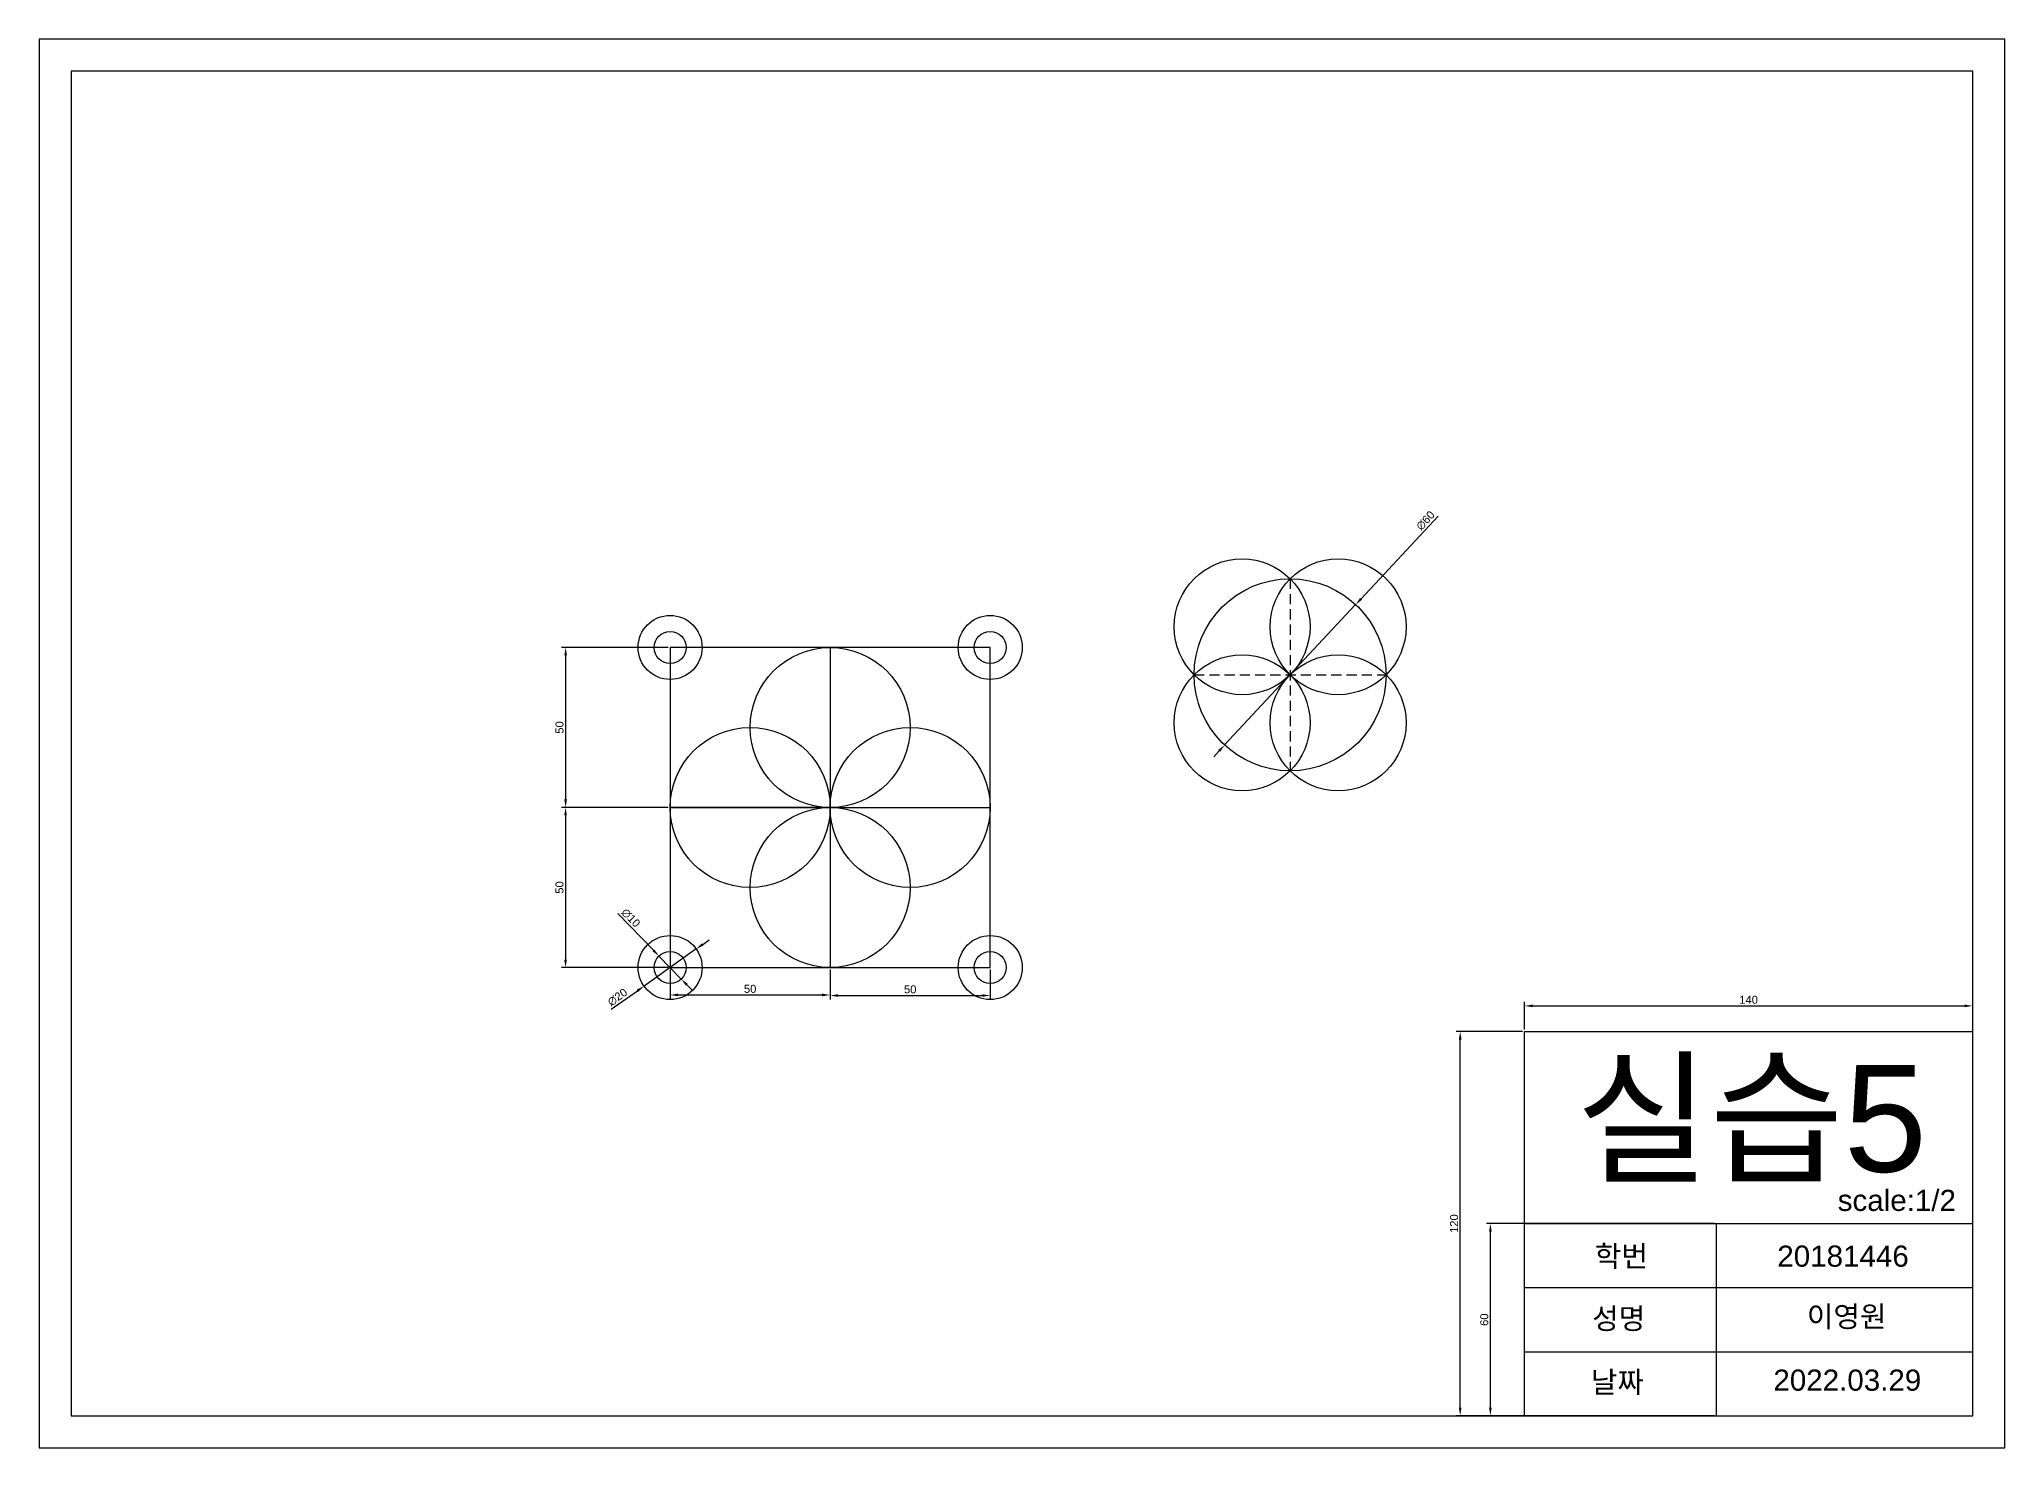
# Model space of a CAD drawing. Header units: millimetres. Extents: x -46 to 1889, y -5 to 483.
# Drawn here: x 1275 to 1889, y 4 to 444 of the extents above; entities that cross this region are included whole.
import ezdxf

# ---------------------------------------------------------------- set-up
doc = ezdxf.new("R2010")
doc.units = ezdxf.units.MM
doc.linetypes.add('HIDDEN2', pattern=[4.7625, 3.175, -1.5875])
doc.styles.get("Standard").update_dxf_attribs({"font": 'arial.ttf'})
doc.dimstyles.new('ISO-25', dxfattribs={"dimtxt": 2.5, "dimasz": 2.5, "dimexe": 1.25, "dimexo": 0.625, "dimtad": 1, "dimtxsty": 'Standard', "dimcen": 2.5, "dimadec": 0, "dimazin": 0, "dimtfac": 1, "dimtmove": 0, "dimatfit": 3, "dimfxl": 1, "dimarcsym": 0})

# ---------------------------------------------------------------- blocks, each defined once
blk = doc.blocks.new('*D31')
at = {"color": 0, "lineweight": -2, "transparency": 16777216}
for p, q in [((1471.81, 253.69), (1438.54, 253.69)), ((1439.79, 251.19), (1439.79, 206.19)), ((1471.81, 203.69), (1438.54, 203.69))]:
    blk.add_line(p, q, dxfattribs=at)
at = {"color": 0, "transparency": 16777216}
for points in [[(1439.37, 251.19), (1440.2, 251.19), (1439.79, 253.69)], [(1439.37, 206.19), (1440.2, 206.19), (1439.79, 203.69)]]:
    blk.add_solid(points, dxfattribs=at)
at = {"layer": 'Defpoints', "color": 0, "transparency": 16777216}
for p in [(1472.43, 253.69), (1439.79, 203.69), (1472.43, 203.69)]:
    blk.add_point(p, dxfattribs=at)
at = {"color": 0, "transparency": 16777216, "insert": (1437.89, 228.69), "char_height": 2.5, "attachment_point": 5, "rotation": 90}
blk.add_mtext('50', dxfattribs=at)
blk = doc.blocks.new('*D32')
at = {"color": 0, "lineweight": -2, "transparency": 16777216}
for p, q in [((1471.81, 203.69), (1438.52, 203.69)), ((1439.77, 201.19), (1439.77, 156.19)), ((1471.81, 153.69), (1438.52, 153.69))]:
    blk.add_line(p, q, dxfattribs=at)
at = {"color": 0, "transparency": 16777216}
for points in [[(1439.35, 201.19), (1440.18, 201.19), (1439.77, 203.69)], [(1439.35, 156.19), (1440.18, 156.19), (1439.77, 153.69)]]:
    blk.add_solid(points, dxfattribs=at)
at = {"layer": 'Defpoints', "color": 0, "transparency": 16777216}
for p in [(1472.43, 203.69), (1439.77, 153.69), (1472.43, 153.69)]:
    blk.add_point(p, dxfattribs=at)
at = {"color": 0, "transparency": 16777216, "insert": (1437.87, 178.69), "char_height": 2.5, "attachment_point": 5, "rotation": 90}
blk.add_mtext('50', dxfattribs=at)
blk = doc.blocks.new('*D33')
at = {"color": 0, "lineweight": -2, "transparency": 16777216}
for p, q in [((1456.1, 170.52), (1467.21, 159.07)), ((1475.91, 150.1), (1468.95, 157.27)), ((1477.65, 148.3), (1479.4, 146.51))]:
    blk.add_line(p, q, dxfattribs=at)
at = {"color": 0, "transparency": 16777216}
for points in [[(1467.51, 159.36), (1466.91, 158.78), (1468.95, 157.27)], [(1477.95, 148.59), (1477.36, 148.01), (1475.91, 150.1)]]:
    blk.add_solid(points, dxfattribs=at)
at = {"layer": 'Defpoints', "color": 0, "transparency": 16777216}
for p in [(1468.95, 157.27), (1475.91, 150.1)]:
    blk.add_point(p, dxfattribs=at)
at = {"color": 0, "transparency": 16777216, "insert": (1460.14, 169.19), "char_height": 2.5, "attachment_point": 5, "rotation": 314.1251}
blk.add_mtext('∅10', dxfattribs=at)
blk = doc.blocks.new('*D34')
at = {"color": 0, "lineweight": -2, "transparency": 16777216}
for p, q in [((1482.62, 160.93), (1484.66, 162.37)), ((1480.58, 159.48), (1464.28, 147.89)), ((1454.06, 140.63), (1462.24, 146.44))]:
    blk.add_line(p, q, dxfattribs=at)
at = {"color": 0, "transparency": 16777216}
for points in [[(1482.38, 161.27), (1482.86, 160.59), (1480.58, 159.48)], [(1462, 146.78), (1462.48, 146.1), (1464.28, 147.89)]]:
    blk.add_solid(points, dxfattribs=at)
at = {"layer": 'Defpoints', "color": 0, "transparency": 16777216}
for p in [(1480.58, 159.48), (1464.28, 147.89)]:
    blk.add_point(p, dxfattribs=at)
at = {"color": 0, "transparency": 16777216, "insert": (1455.99, 144.42), "char_height": 2.5, "attachment_point": 5, "rotation": 35.39748}
blk.add_mtext('∅20', dxfattribs=at)
blk = doc.blocks.new('*D35')
at = {"color": 0, "lineweight": -2, "transparency": 16777216}
for p, q in [((1472.43, 153.06), (1472.43, 143.87)), ((1522.43, 153.06), (1522.43, 143.87)), ((1474.93, 145.12), (1519.93, 145.12))]:
    blk.add_line(p, q, dxfattribs=at)
at = {"color": 0, "transparency": 16777216}
for points in [[(1474.93, 145.53), (1474.93, 144.7), (1472.43, 145.12)], [(1519.93, 145.53), (1519.93, 144.7), (1522.43, 145.12)]]:
    blk.add_solid(points, dxfattribs=at)
at = {"layer": 'Defpoints', "color": 0, "transparency": 16777216}
for p in [(1472.43, 153.69), (1522.43, 153.69), (1522.43, 145.12)]:
    blk.add_point(p, dxfattribs=at)
at = {"color": 0, "transparency": 16777216, "insert": (1497.43, 147.02), "char_height": 2.5, "attachment_point": 5}
blk.add_mtext('50', dxfattribs=at)
blk = doc.blocks.new('*D36')
at = {"color": 0, "lineweight": -2, "transparency": 16777216}
for p, q in [((1522.43, 153.06), (1522.43, 143.7)), ((1572.43, 153.06), (1572.43, 143.7)), ((1524.93, 144.95), (1569.93, 144.95))]:
    blk.add_line(p, q, dxfattribs=at)
at = {"color": 0, "transparency": 16777216}
for points in [[(1524.93, 145.36), (1524.93, 144.53), (1522.43, 144.95)], [(1569.93, 145.36), (1569.93, 144.53), (1572.43, 144.95)]]:
    blk.add_solid(points, dxfattribs=at)
at = {"layer": 'Defpoints', "color": 0, "transparency": 16777216}
for p in [(1522.43, 153.69), (1572.43, 153.69), (1572.43, 144.95)]:
    blk.add_point(p, dxfattribs=at)
at = {"color": 0, "transparency": 16777216, "insert": (1547.43, 146.85), "char_height": 2.5, "attachment_point": 5}
blk.add_mtext('50', dxfattribs=at)
blk = doc.blocks.new('*D37')
at = {"color": 0, "lineweight": -2, "transparency": 16777216}
for p, q in [((1712.42, 294.73), (1688.31, 268.9)), ((1645.66, 223.21), (1686.6, 267.07)), ((1643.95, 221.38), (1642.25, 219.55))]:
    blk.add_line(p, q, dxfattribs=at)
at = {"color": 0, "transparency": 16777216}
for points in [[(1688, 269.18), (1688.61, 268.61), (1686.6, 267.07)], [(1643.65, 221.66), (1644.26, 221.1), (1645.66, 223.21)]]:
    blk.add_solid(points, dxfattribs=at)
at = {"layer": 'Defpoints', "color": 0, "transparency": 16777216}
for p in [(1686.6, 267.07), (1645.66, 223.21)]:
    blk.add_point(p, dxfattribs=at)
at = {"color": 0, "transparency": 16777216, "insert": (1708.41, 293.32), "char_height": 2.5, "attachment_point": 5, "rotation": 46.9707}
blk.add_mtext('∅60', dxfattribs=at)
blk = doc.blocks.new('*D63')
at = {"color": 0, "lineweight": -2, "transparency": 16777216}
for p, q in [((1739.36, 134.3), (1739.36, 142.95)), ((1741.86, 141.7), (1876.86, 141.7)), ((1879.36, 134.3), (1879.36, 142.95))]:
    blk.add_line(p, q, dxfattribs=at)
at = {"color": 0, "transparency": 16777216}
for points in [[(1741.86, 142.12), (1741.86, 141.29), (1739.36, 141.7)], [(1876.86, 142.12), (1876.86, 141.29), (1879.36, 141.7)]]:
    blk.add_solid(points, dxfattribs=at)
at = {"layer": 'Defpoints', "color": 0, "transparency": 16777216}
for p in [(1879.36, 141.7), (1739.36, 133.68), (1879.36, 133.68)]:
    blk.add_point(p, dxfattribs=at)
at = {"color": 0, "transparency": 16777216, "insert": (1809.36, 143.6), "char_height": 2.5, "attachment_point": 5}
blk.add_mtext('140', dxfattribs=at)
blk = doc.blocks.new('*D64')
at = {"color": 0, "lineweight": -2, "transparency": 16777216}
for p, q in [((1738.74, 133.68), (1718.01, 133.68)), ((1719.26, 16.18), (1719.26, 131.18)), ((1738.74, 13.68), (1718.01, 13.68))]:
    blk.add_line(p, q, dxfattribs=at)
at = {"color": 0, "transparency": 16777216}
for points in [[(1718.84, 131.18), (1719.67, 131.18), (1719.26, 133.68)], [(1718.84, 16.18), (1719.67, 16.18), (1719.26, 13.68)]]:
    blk.add_solid(points, dxfattribs=at)
at = {"layer": 'Defpoints', "color": 0, "transparency": 16777216}
for p in [(1719.26, 133.68), (1739.36, 133.68), (1739.36, 13.68)]:
    blk.add_point(p, dxfattribs=at)
at = {"color": 0, "transparency": 16777216, "insert": (1717.36, 73.68), "char_height": 2.5, "attachment_point": 5, "rotation": 90}
blk.add_mtext('120', dxfattribs=at)
blk = doc.blocks.new('*D65')
at = {"color": 0, "lineweight": -2, "transparency": 16777216}
for p, q in [((1798.74, 73.68), (1727.44, 73.68)), ((1728.69, 16.18), (1728.69, 71.18)), ((1798.74, 13.68), (1727.44, 13.68))]:
    blk.add_line(p, q, dxfattribs=at)
at = {"color": 0, "transparency": 16777216}
for points in [[(1728.28, 71.18), (1729.11, 71.18), (1728.69, 73.68)], [(1728.28, 16.18), (1729.11, 16.18), (1728.69, 13.68)]]:
    blk.add_solid(points, dxfattribs=at)
at = {"layer": 'Defpoints', "color": 0, "transparency": 16777216}
for p in [(1728.69, 73.68), (1799.36, 73.68), (1799.36, 13.68)]:
    blk.add_point(p, dxfattribs=at)
at = {"color": 0, "transparency": 16777216, "insert": (1726.79, 43.68), "char_height": 2.5, "attachment_point": 5, "rotation": 90}
blk.add_mtext('60', dxfattribs=at)

msp = doc.modelspace()

# ---------------------------------------------------------------- linework, layer by layer
for p, q in [((1275.363, 443.678), (1275.363, 3.678)), ((1889.363, 443.678), (1275.363, 443.678)), ((1889.363, 3.678), (1889.363, 443.678)), ((1879.363, 433.678), (1285.363, 433.678)), ((1285.363, 433.678), (1285.363, 13.678)), ((1879.363, 13.678), (1879.363, 433.678)), ((1522.433, 253.685), (1522.433, 153.685)), ((1522.433, 203.685), (1472.433, 203.685)), ((1739.363, 133.678), (1879.363, 133.678)), ((1739.363, 13.678), (1739.363, 133.678)), ((1739.363, 73.678), (1879.363, 73.678)), ((1799.363, 13.678), (1799.363, 73.678)), ((1739.363, 53.678), (1879.363, 53.678)), ((1739.363, 33.678), (1879.363, 33.678)), ((1285.363, 13.678), (1879.363, 13.678)), ((1275.363, 3.678), (1889.363, 3.678))]:
    msp.add_line(p, q)
at = {"linetype": 'HIDDEN2'}
for p, q in [((1666.129, 275.137), (1666.129, 215.137)), ((1636.129, 245.137), (1696.129, 245.137))]:
    msp.add_line(p, q, dxfattribs=at)
msp.add_lwpolyline([(1472.433, 203.685), (1522.433, 203.685), (1572.433, 203.685), (1572.433, 253.685), (1472.433, 253.685), (1472.433, 153.685), (1572.433, 153.685), (1572.433, 203.685)])
for centre, radius in [((1651.129, 260.137), 21.213), ((1681.129, 260.137), 21.213), ((1666.129, 245.137), 30), ((1472.433, 253.685), 10), ((1472.433, 253.685), 5), ((1572.433, 253.685), 10), ((1572.433, 253.685), 5), ((1522.433, 228.685), 25), ((1651.129, 230.137), 21.213), ((1681.129, 230.137), 21.213), ((1497.433, 203.685), 25), ((1547.433, 203.685), 25), ((1522.433, 178.685), 25), ((1472.433, 153.685), 10), ((1572.433, 153.685), 10), ((1472.433, 153.685), 5), ((1572.433, 153.685), 5)]:
    msp.add_circle(centre, radius)

# ---------------------------------------------------------------- texts
for s, height, p in [('실습5', 33.3773, (1755.357, 89.873)), ('scale:1/2', 6.6082, (1837.198, 77.642)), ('학번', 6.6082, (1761.305, 60.22)), ('20181446', 6.6082, (1818.328, 60.22)), ('성명', 6.6082, (1760.485, 40.748)), ('이영원', 6.6082, (1827.558, 41.363)), ('날짜', 6.6082, (1760.075, 20.866)), ('2022.03.29', 6.6082, (1817.097, 21.481))]:
    msp.add_text(s, height=height).set_placement(p)

# ---------------------------------------------------------------- dimensions: what is measured, and where the dimension line sits
for p1, p2, picture, middle in [((1645.658, 223.207), (1686.6, 267.068), '*D37', (1709.85, 291.974)), ((1475.914, 150.096), (1468.952, 157.274), '*D33', (1458.726, 167.817))]:
    dim = msp.add_diameter_dim_2p(p1=p1, p2=p2, dimstyle='ISO-25')
    dim.commit()
    dim.dimension.update_dxf_attribs({"geometry": picture, "text_midpoint": middle, "dimtype": 163})
for base, p1, p2, picture, middle in [((1439.787, 203.685), (1472.433, 253.685), (1472.433, 203.685), '*D31', (1437.886, 228.685)), ((1439.768, 153.685), (1472.433, 203.685), (1472.433, 153.685), '*D32', (1437.866, 178.685)), ((1719.257, 133.678), (1739.363, 13.678), (1739.363, 133.678), '*D64', (1717.355, 73.678)), ((1728.692, 73.678), (1799.363, 13.678), (1799.363, 73.678), '*D65', (1726.791, 43.678))]:
    dim = msp.add_linear_dim(base=base, p1=p1, p2=p2, angle=90, dimstyle='ISO-25')
    dim.commit()
    dim.dimension.update_dxf_attribs({"geometry": picture, "text_midpoint": middle})
dim = msp.add_diameter_dim_2p(p1=(1480.584, 159.478), p2=(1464.281, 147.893), dimstyle='ISO-25')
dim.commit()
dim.dimension.update_dxf_attribs({"geometry": '*D34', "text_midpoint": (1455.989, 144.419)})
for base, p1, p2, picture, middle in [((1522.433, 145.117), (1472.433, 153.685), (1522.433, 153.685), '*D35', (1497.433, 147.019)), ((1572.433, 144.947), (1522.433, 153.685), (1572.433, 153.685), '*D36', (1547.433, 146.848)), ((1879.363, 141.702), (1739.363, 133.678), (1879.363, 133.678), '*D63', (1809.363, 143.604))]:
    dim = msp.add_linear_dim(base=base, p1=p1, p2=p2, dimstyle='ISO-25')
    dim.commit()
    dim.dimension.update_dxf_attribs({"geometry": picture, "text_midpoint": middle})

doc.saveas('drawing.dxf')
